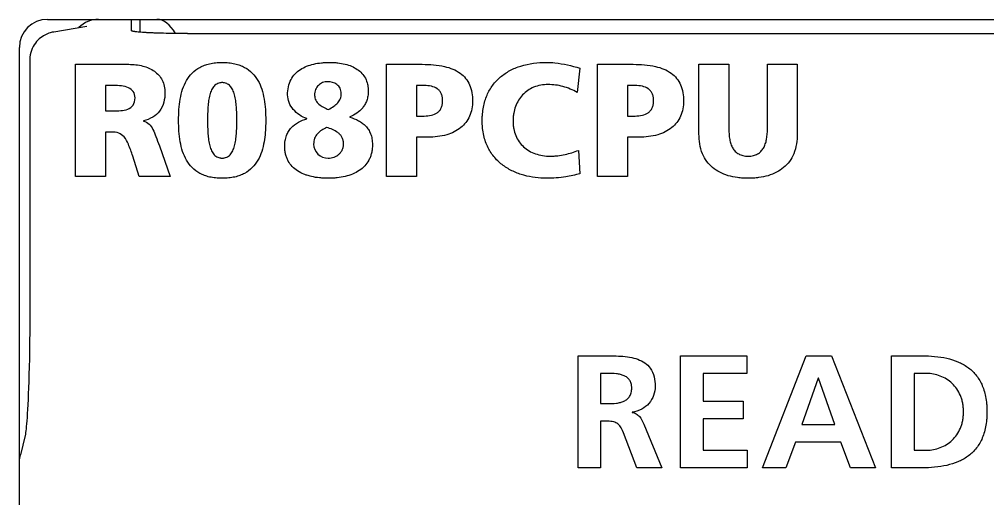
# Model space of a CAD drawing. Extents: x -3 to 204, y 0 to 150.
# Drawn here: x 176 to 193.26, y 113.45 to 122 of the extents above; entities that cross this region are included whole.
import ezdxf

# ---------------------------------------------------------------- set-up
doc = ezdxf.new("R2010")
doc.units = 0
doc.header["$LTSCALE"] = 19.36
doc.layers.get('0').update_dxf_attribs({"linetype": 'CONTINUOUS'})

msp = doc.modelspace()

# ---------------------------------------------------------------- linework, layer by layer
at = {"color": 7, "linetype": 'CONTINUOUS'}
for p, q in [((176.5, 122), (203.3, 122)), ((177.2006, 121.8723), (176.6137, 121.7744)), ((178, 121.7986), (178, 122)), ((178.15, 122), (178.15, 121.7707)), ((176.404, 121.691), (176.3794, 121.6729)), ((176.4286, 121.7068), (176.404, 121.691)), ((176.4531, 121.7207), (176.4286, 121.7068)), ((176.4772, 121.7327), (176.4531, 121.7207)), ((176.5008, 121.743), (176.4772, 121.7327)), ((176.5238, 121.7516), (176.5008, 121.743)), ((176.5461, 121.7588), (176.5238, 121.7516)), ((176.5673, 121.7647), (176.5461, 121.7588)), ((176.5874, 121.7694), (176.5673, 121.7647)), ((176.606, 121.7731), (176.5874, 121.7694)), ((176.6137, 121.7744), (176.606, 121.7731)), ((177.0533, 121.8477), (177.0596, 121.8542)), ((179, 121.7456), (200.8, 121.7456)), ((176.247, 121.5166), (176.2302, 121.4825)), ((176.2658, 121.5484), (176.247, 121.5166)), ((176.2863, 121.5779), (176.2658, 121.5484)), ((176.3082, 121.6051), (176.2863, 121.5779)), ((176.3312, 121.63), (176.3082, 121.6051)), ((176.355, 121.6526), (176.3312, 121.63)), ((176.3794, 121.6729), (176.355, 121.6526)), ((176, 16.5), (176, 121.5)), ((176.1947, 121.3681), (176.1889, 121.3264)), ((176.2038, 121.4081), (176.1947, 121.3681)), ((176.2157, 121.4463), (176.2038, 121.4081)), ((176.2302, 121.4825), (176.2157, 121.4463)), ((176.1866, 121.2781), (176.186, 116.5832)), ((176.1889, 121.3264), (176.1866, 121.2834)), ((176.1866, 121.2834), (176.1866, 121.278)), ((177.0005, 121.1978), (177.951, 121.1978)), ((177.0005, 119.199), (177.0005, 121.1978)), ((182.5464, 121.1978), (183.1823, 121.1978)), ((182.5464, 119.199), (182.5464, 121.1978)), ((186.3074, 121.1978), (186.9433, 121.1978)), ((186.3074, 119.199), (186.3074, 121.1978)), ((188.1147, 121.1978), (188.6473, 121.1978)), ((188.1147, 119.9579), (188.1147, 121.1978)), ((188.6473, 121.1978), (188.6473, 120.0465)), ((189.3346, 121.1978), (189.8672, 121.1978)), ((189.3346, 120.0465), (189.3346, 121.1978)), ((189.8672, 121.1978), (189.8672, 119.9579)), ((185.9891, 121.1293), (185.946, 120.6965)), ((177.6733, 120.8199), (177.5331, 120.8199)), ((177.5331, 120.8199), (177.5331, 120.3675)), ((183.2164, 120.8199), (183.079, 120.8199)), ((183.079, 120.8199), (183.079, 120.2759)), ((186.9775, 120.8199), (186.84, 120.8199)), ((186.84, 120.8199), (186.84, 120.2759)), ((177.5331, 120.3675), (177.6733, 120.3675)), ((178.2117, 120.1898), (178.2117, 120.1843)), ((181.1253, 120.227), (181.1253, 120.2297)), ((181.8901, 120.2614), (181.8901, 120.2556)), ((183.079, 120.2759), (183.2164, 120.2759)), ((186.84, 120.2759), (186.9775, 120.2759)), ((177.6447, 119.9893), (177.5331, 119.9893)), ((177.5331, 119.9893), (177.5331, 119.199)), ((183.2853, 119.8976), (183.079, 119.8976)), ((183.079, 119.8976), (183.079, 119.199)), ((187.0464, 119.8976), (186.84, 119.8976)), ((186.84, 119.8976), (186.84, 119.199)), ((178.4953, 119.7429), (178.6899, 119.199)), ((185.966, 119.663), (185.9918, 119.2448)), ((178.1342, 119.199), (178.0199, 119.5597)), ((177.5331, 119.199), (177.0005, 119.199)), ((178.6899, 119.199), (178.1342, 119.199)), ((183.079, 119.199), (182.5464, 119.199)), ((186.84, 119.199), (186.3074, 119.199)), ((176.186, 116.5832), (176.185, 116.42)), ((176.185, 116.42), (176.1834, 116.2578)), ((176.1834, 116.2578), (176.1812, 116.0992)), ((176.1812, 116.0992), (176.1784, 115.9464)), ((185.9594, 115.9988), (186.3918, 115.9988)), ((185.9594, 114), (185.9594, 115.9988)), ((187.787, 115.9988), (188.9666, 115.9988)), ((187.787, 114), (187.787, 115.9988)), ((188.9666, 115.9988), (188.9666, 115.6839)), ((189.245, 114), (190.0243, 115.9988)), ((190.0243, 115.9988), (190.4763, 115.9988)), ((190.4763, 115.9988), (191.2611, 114)), ((191.5481, 115.9988), (192.0948, 115.9988)), ((191.5481, 114), (191.5481, 115.9988)), ((176.1784, 115.9464), (176.1751, 115.8014)), ((176.1715, 115.666), (176.1677, 115.5407)), ((176.1751, 115.8014), (176.1715, 115.666)), ((186.492, 115.6839), (186.3604, 115.6839)), ((186.3604, 115.6839), (186.3604, 115.1455)), ((188.9666, 115.6839), (188.1881, 115.6839)), ((188.1881, 115.6839), (188.1881, 115.1913)), ((192.1723, 115.6839), (191.9487, 115.6839)), ((191.9487, 115.6839), (191.9487, 114.3149)), ((176.1677, 115.5407), (176.1636, 115.4248)), ((190.2389, 115.5978), (189.9495, 114.7731)), ((190.2448, 115.5978), (190.2389, 115.5978)), ((190.5338, 114.7731), (190.2448, 115.5978)), ((176.1593, 115.3178), (176.1549, 115.2187)), ((176.1636, 115.4248), (176.1593, 115.3178)), ((176.1549, 115.2187), (176.1503, 115.1273)), ((186.3604, 115.1455), (186.492, 115.1455)), ((188.1881, 115.1913), (188.9012, 115.1913)), ((188.9012, 115.1913), (188.9012, 114.8764)), ((176.1411, 114.9675), (176.1365, 114.8989)), ((176.1457, 115.0436), (176.1411, 114.9675)), ((176.1503, 115.1273), (176.1457, 115.0436)), ((186.9216, 114.9935), (186.9216, 114.988)), ((176.1276, 114.7833), (176.1234, 114.7359)), ((176.132, 114.8375), (176.1276, 114.7833)), ((176.1365, 114.8989), (176.132, 114.8375)), ((186.4893, 114.8306), (186.3604, 114.8306)), ((186.3604, 114.8306), (186.3604, 114)), ((188.9012, 114.8764), (188.1881, 114.8764)), ((188.1881, 114.8764), (188.1881, 114.3149)), ((176.1122, 114.631), (176.1091, 114.6073)), ((176.1157, 114.6601), (176.1122, 114.631)), ((176.1194, 114.695), (176.1157, 114.6601)), ((176.1234, 114.7359), (176.1194, 114.695)), ((187.0078, 114), (186.767, 114.6242)), ((187.1335, 114.7817), (187.4543, 114)), ((189.9495, 114.7731), (190.5338, 114.7731)), ((176.1043, 114.5747), (176.0188, 114.2305)), ((176.1044, 114.5768), (176.1043, 114.5759)), ((176.1065, 114.5892), (176.1044, 114.5768)), ((176.1091, 114.6073), (176.1065, 114.5892)), ((189.8348, 114.4582), (189.6605, 114)), ((190.6454, 114.4582), (189.8348, 114.4582)), ((190.8174, 114), (190.6454, 114.4582)), ((188.1881, 114.3149), (188.9725, 114.3149)), ((188.9725, 114.3149), (188.9725, 114)), ((191.9487, 114.3149), (192.1723, 114.3149)), ((186.3604, 114), (185.9594, 114)), ((187.4543, 114), (187.0078, 114)), ((188.9725, 114), (187.787, 114)), ((189.6605, 114), (189.245, 114)), ((191.2611, 114), (190.8174, 114)), ((192.0948, 114), (191.5481, 114))]:
    msp.add_line(p, q, dxfattribs=at)
msp.add_arc((176.5, 121.5), 0.5, 90, 180, dxfattribs=at)
for centre, major_axis, ratio, start_param, end_param in [((177.4263, 121.514), (0.4714, -0.1762), 0.9609015, 1.9417416, 2.7372529), ((178.45, 121), (0, 1), 0.5, -0.7260492, 0)]:
    msp.add_ellipse(centre, major_axis=major_axis, ratio=ratio, start_param=start_param, end_param=end_param, dxfattribs=at)
for points, knots in [([(179, 121.7456), (178.9346, 121.7456), (178.8063, 121.7462), (178.6203, 121.7492), (178.4735, 121.7533), (178.3653, 121.7575), (178.2929, 121.761), (178.2275, 121.7648), (178.1696, 121.7689), (178.1196, 121.7733), (178.0833, 121.7773), (178.0585, 121.7806), (178.0433, 121.7831), (178.0303, 121.7855), (178.0197, 121.788), (178.0113, 121.7905), (178.0053, 121.793), (178.0014, 121.7953), (178, 121.7976), (178, 121.7986)], [0, 0, 0, 0, 0.1952562, 0.3827651, 0.5551712, 0.6336069, 0.7058595, 0.7712612, 0.8292197, 0.8792228, 0.9208434, 0.9384031, 0.9537513, 0.9668648, 0.9777325, 0.9863606, 0.9927927, 0.9971701, 1, 1, 1, 1]), ([(177.951, 121.1978), (178.0351, 121.1978), (178.1951, 121.1811), (178.4109, 121.0914), (178.5661, 120.9211), (178.5955, 120.7703), (178.5955, 120.6938)], [0, 0, 0, 0, 0.2755022, 0.520994, 0.7495058, 1, 1, 1, 1]), ([(178.8394, 120.1984), (178.8394, 120.3259), (178.8488, 120.5136), (178.9048, 120.752), (178.9727, 120.9114), (179.0743, 121.0486), (179.1901, 121.135), (179.2996, 121.1841), (179.3947, 121.2119), (179.4813, 121.2256), (179.5561, 121.2313), (179.6156, 121.2327), (179.6751, 121.2313), (179.7498, 121.2256), (179.8364, 121.2119), (179.9315, 121.1841), (180.0409, 121.135), (180.1567, 121.0486), (180.2583, 120.9114), (180.3262, 120.752), (180.3821, 120.5136), (180.3924, 120.3077), (180.3913, 120.162), (180.391, 120.1437)], [0, 0, 0, 0, 0.1263666, 0.1859769, 0.2426008, 0.2974726, 0.3537506, 0.3839817, 0.4164748, 0.4519272, 0.4709805, 0.4910203, 0.5110496, 0.5300932, 0.5655283, 0.5980067, 0.628226, 0.6844877, 0.7393513, 0.7959719, 0.8555812, 0.9819476, 1, 1, 1, 1]), ([(180.7818, 120.6566), (180.7818, 120.7489), (180.8149, 120.9287), (180.9715, 121.0914), (181.1218, 121.1669), (181.2498, 121.206), (181.3639, 121.224), (181.459, 121.2311), (181.5319, 121.2328), (181.6042, 121.2311), (181.696, 121.2237), (181.8038, 121.2055), (181.922, 121.1673), (182.0246, 121.1125), (182.1092, 121.04), (182.1727, 120.9491), (182.2045, 120.8602), (182.2173, 120.7823), (182.2194, 120.7409), (182.2194, 120.7196)], [0, 0, 0, 0, 0.1362662, 0.2557364, 0.3179524, 0.3834665, 0.4523934, 0.4879893, 0.5241824, 0.5600287, 0.5946525, 0.6601405, 0.7207902, 0.7772267, 0.8307968, 0.883719, 0.9389793, 0.9685782, 1, 1, 1, 1]), ([(183.1823, 121.1978), (183.3154, 121.1978), (183.5506, 121.1831), (183.8198, 121.0825), (183.9603, 120.9514), (184.0579, 120.7888), (184.0784, 120.6412), (184.0784, 120.5422)], [0, 0, 0, 0, 0.3154548, 0.5557743, 0.6608731, 0.76522, 1, 1, 1, 1]), ([(185.3993, 119.1645), (185.2633, 119.1645), (185.0569, 119.1904), (184.7994, 119.2838), (184.6205, 119.388), (184.4655, 119.5294), (184.3661, 119.6787), (184.3081, 119.8156), (184.2752, 119.9307), (184.2586, 120.0338), (184.2518, 120.1212), (184.2501, 120.188), (184.2516, 120.2534), (184.2571, 120.3352), (184.2705, 120.4328), (184.2975, 120.5434), (184.3462, 120.6778), (184.4318, 120.8287), (184.572, 120.9783), (184.7435, 121.0935), (185.015, 121.2047), (185.2423, 121.2323), (185.3962, 121.2323)], [0, 0, 0, 0, 0.1171077, 0.1762567, 0.2350923, 0.2942319, 0.3554843, 0.3878694, 0.4219927, 0.4583561, 0.4775463, 0.4974905, 0.5159326, 0.5338235, 0.5680937, 0.6006249, 0.6317457, 0.6910025, 0.7485932, 0.8068354, 0.8675058, 1, 1, 1, 1]), ([(185.3962, 121.2323), (185.4467, 121.2323), (185.6479, 121.2209), (185.8448, 121.1722), (185.9891, 121.1293)], [0, 0, 0, 0, 0.2513558, 1, 1, 1, 1]), ([(186.9433, 121.1978), (187.0764, 121.1978), (187.3117, 121.1831), (187.5809, 121.0825), (187.7213, 120.9514), (187.8189, 120.7888), (187.8394, 120.6412), (187.8394, 120.5422)], [0, 0, 0, 0, 0.3154548, 0.5557743, 0.6608731, 0.76522, 1, 1, 1, 1]), ([(179.8761, 120.1984), (179.8761, 120.2385), (179.8754, 120.3183), (179.8704, 120.436), (179.8592, 120.5483), (179.8393, 120.651), (179.8085, 120.7401), (179.7696, 120.8017), (179.7299, 120.8374), (179.696, 120.8569), (179.6644, 120.8666), (179.6372, 120.8706), (179.6156, 120.8715), (179.594, 120.8706), (179.5668, 120.8666), (179.5351, 120.8569), (179.5012, 120.8374), (179.4614, 120.8017), (179.4225, 120.7401), (179.3917, 120.651), (179.3718, 120.5483), (179.3605, 120.436), (179.3555, 120.3183), (179.3548, 120.2385), (179.3548, 120.1984)], [0, 0, 0, 0, 0.0756921, 0.1507468, 0.2225225, 0.2887358, 0.3478379, 0.3998386, 0.424094, 0.4481162, 0.4729778, 0.486119, 0.499926, 0.5137526, 0.5269121, 0.5518056, 0.5758529, 0.6001269, 0.652149, 0.7112601, 0.7774765, 0.8492531, 0.9243079, 1, 1, 1, 1]), ([(181.4977, 120.8884), (181.4668, 120.8884), (181.4055, 120.8772), (181.3404, 120.8351), (181.3017, 120.7891), (181.2797, 120.7486), (181.2682, 120.7109), (181.2635, 120.6789), (181.2623, 120.6531), (181.2636, 120.627), (181.2691, 120.5938), (181.2823, 120.556), (181.3079, 120.517), (181.3523, 120.4728), (181.4218, 120.4303), (181.4815, 120.4038), (181.5122, 120.3903)], [0, 0, 0, 0, 0.1224396, 0.240052, 0.2991122, 0.3592536, 0.421542, 0.4539318, 0.4873698, 0.5236079, 0.5575007, 0.620453, 0.680566, 0.740896, 0.8671862, 1, 1, 1, 1]), ([(181.7381, 120.6766), (181.7381, 120.7085), (181.7256, 120.7709), (181.6464, 120.8636), (181.5551, 120.8884), (181.4977, 120.8884)], [0, 0, 0, 0, 0.2706403, 0.5135561, 1, 1, 1, 1]), ([(185.4247, 120.8371), (185.3376, 120.8371), (185.168, 120.8084), (184.9919, 120.6879), (184.8944, 120.5595), (184.8405, 120.4477), (184.8134, 120.3449), (184.8023, 120.2578), (184.7995, 120.1887), (184.8025, 120.119), (184.8148, 120.0297), (184.8449, 119.9261), (184.9047, 119.8161), (185.0126, 119.6927), (185.1613, 119.6077), (185.3295, 119.5664), (185.4317, 119.5589), (185.4897, 119.5598), (185.5006, 119.5602)], [0, 0, 0, 0, 0.126382, 0.2417863, 0.2994779, 0.3586708, 0.4204546, 0.4526518, 0.4858467, 0.5205452, 0.5537161, 0.6163312, 0.6756981, 0.7337466, 0.8522055, 0.9160389, 0.9841529, 1, 1, 1, 1]), ([(185.946, 120.6965), (185.865, 120.7412), (185.6964, 120.8138), (185.5138, 120.8371), (185.4247, 120.8371)], [0, 0, 0, 0, 0.5093485, 1, 1, 1, 1]), ([(178.0629, 120.5994), (178.0629, 120.6386), (178.0439, 120.7188), (177.9407, 120.7899), (177.8142, 120.8161), (177.7222, 120.8199), (177.6733, 120.8199)], [0, 0, 0, 0, 0.2339254, 0.4515937, 0.7075169, 1, 1, 1, 1]), ([(178.5955, 120.6938), (178.5955, 120.5795), (178.5561, 120.3987), (178.38, 120.2437), (178.2706, 120.2035), (178.2117, 120.1898)], [0, 0, 0, 0, 0.5000183, 0.7353747, 1, 1, 1, 1]), ([(181.1253, 120.2297), (181.0333, 120.2609), (180.9046, 120.3461), (180.8013, 120.512), (180.7818, 120.6087), (180.7818, 120.6566)], [0, 0, 0, 0, 0.5035339, 0.751563, 1, 1, 1, 1]), ([(181.5122, 120.3903), (181.5445, 120.4088), (181.6035, 120.4446), (181.6791, 120.5076), (181.7291, 120.5859), (181.7381, 120.6461), (181.7381, 120.6766)], [0, 0, 0, 0, 0.2908295, 0.5383568, 0.76196, 1, 1, 1, 1]), ([(182.2194, 120.7196), (182.2194, 120.7046), (182.2183, 120.6752), (182.2115, 120.6192), (182.1952, 120.5541), (182.1636, 120.4835), (182.1089, 120.4023), (182.0192, 120.3212), (181.934, 120.278), (181.8901, 120.2614)], [0, 0, 0, 0, 0.074774, 0.1461636, 0.2806561, 0.4073142, 0.5292141, 0.7661558, 1, 1, 1, 1]), ([(183.2164, 120.2759), (183.2596, 120.2759), (183.3411, 120.2822), (183.4363, 120.3196), (183.4923, 120.3708), (183.5233, 120.4203), (183.5385, 120.4697), (183.5448, 120.5142), (183.5463, 120.5505), (183.5448, 120.5865), (183.5385, 120.6298), (183.5232, 120.6781), (183.4921, 120.7265), (183.436, 120.7768), (183.341, 120.8136), (183.2596, 120.8199), (183.2164, 120.8199)], [0, 0, 0, 0, 0.1330407, 0.250252, 0.3062774, 0.3642834, 0.4283001, 0.4639084, 0.502525, 0.5400835, 0.5747746, 0.6373719, 0.6944771, 0.7500186, 0.8669691, 1, 1, 1, 1]), ([(186.9775, 120.2759), (187.0206, 120.2759), (187.1021, 120.2822), (187.1973, 120.3196), (187.2533, 120.3708), (187.2843, 120.4203), (187.2995, 120.4697), (187.3058, 120.5142), (187.3073, 120.5505), (187.3058, 120.5865), (187.2995, 120.6298), (187.2842, 120.6781), (187.2531, 120.7265), (187.197, 120.7768), (187.102, 120.8136), (187.0206, 120.8199), (186.9775, 120.8199)], [0, 0, 0, 0, 0.1330407, 0.250252, 0.3062774, 0.3642834, 0.4283001, 0.4639084, 0.502525, 0.5400835, 0.5747746, 0.6373719, 0.6944771, 0.7500186, 0.8669691, 1, 1, 1, 1]), ([(177.6733, 120.3675), (177.7178, 120.3675), (177.8052, 120.3687), (177.9309, 120.3882), (178.0442, 120.4629), (178.0629, 120.5538), (178.0629, 120.5994)], [0, 0, 0, 0, 0.2590507, 0.5087712, 0.7346295, 1, 1, 1, 1]), ([(184.0784, 120.5422), (184.0784, 120.45), (184.0481, 120.2684), (183.8755, 120.0461), (183.605, 119.9191), (183.3977, 119.8976), (183.2853, 119.8976)], [0, 0, 0, 0, 0.2406885, 0.4632207, 0.7066885, 1, 1, 1, 1]), ([(187.8394, 120.5422), (187.8394, 120.45), (187.8091, 120.2684), (187.6365, 120.0461), (187.366, 119.9191), (187.1587, 119.8976), (187.0464, 119.8976)], [0, 0, 0, 0, 0.2406885, 0.4632207, 0.7066885, 1, 1, 1, 1]), ([(178.2117, 120.1843), (178.2491, 120.1742), (178.3215, 120.1384), (178.3887, 120.0312), (178.4369, 119.8967), (178.4729, 119.7974), (178.4953, 119.7429)], [0, 0, 0, 0, 0.2127136, 0.4206656, 0.6765208, 1, 1, 1, 1]), ([(180.391, 120.1437), (180.3893, 120.0345), (180.3779, 119.8655), (180.3262, 119.6448), (180.2583, 119.4854), (180.1567, 119.3482), (180.0409, 119.2618), (179.9315, 119.2127), (179.8364, 119.1849), (179.7498, 119.1711), (179.6751, 119.1654), (179.6156, 119.164), (179.5561, 119.1654), (179.4813, 119.1711), (179.3947, 119.1849), (179.2996, 119.2127), (179.1901, 119.2618), (179.0743, 119.3482), (178.9727, 119.4854), (178.9048, 119.6448), (178.8488, 119.8832), (178.8394, 120.0709), (178.8394, 120.1984)], [0, 0, 0, 0, 0.1123712, 0.1742133, 0.2329547, 0.2898734, 0.3482425, 0.3795937, 0.4132887, 0.4500511, 0.469808, 0.4905876, 0.5113779, 0.5311449, 0.5679253, 0.6016354, 0.632999, 0.6913849, 0.7483121, 0.807057, 0.8689001, 1, 1, 1, 1]), ([(179.3548, 120.1984), (179.3548, 120.1583), (179.3555, 120.0785), (179.3605, 119.9608), (179.3718, 119.8485), (179.3917, 119.7458), (179.4225, 119.6567), (179.4614, 119.5951), (179.5012, 119.5594), (179.5351, 119.5399), (179.5668, 119.5301), (179.594, 119.5262), (179.6156, 119.5252), (179.6372, 119.5262), (179.6644, 119.5301), (179.696, 119.5399), (179.7299, 119.5594), (179.7696, 119.5951), (179.8085, 119.6567), (179.8393, 119.7458), (179.8592, 119.8485), (179.8704, 119.9608), (179.8754, 120.0785), (179.8761, 120.1583), (179.8761, 120.1984)], [0, 0, 0, 0, 0.0756921, 0.1507469, 0.2225235, 0.2887399, 0.347851, 0.3998731, 0.4241471, 0.4481944, 0.4730879, 0.4862474, 0.500074, 0.513881, 0.5270222, 0.5518838, 0.575906, 0.6001614, 0.6521621, 0.7112642, 0.7774775, 0.8492532, 0.9243079, 1, 1, 1, 1]), ([(181.1259, 119.2181), (181.1084, 119.2238), (181.0503, 119.2447), (180.9578, 119.2909), (180.8598, 119.3701), (180.7983, 119.454), (180.7635, 119.5301), (180.7443, 119.5932), (180.7347, 119.6495), (180.7308, 119.6971), (180.7296, 119.7395), (180.7314, 119.7863), (180.7392, 119.8508), (180.7581, 119.9244), (180.7955, 120.0023), (180.8612, 120.0893), (180.9711, 120.172), (181.0726, 120.2115), (181.1253, 120.227)], [0, 0, 0, 0, 0.0399672, 0.1334477, 0.2223462, 0.3103063, 0.3556645, 0.4028957, 0.4527992, 0.4790107, 0.5061817, 0.5444407, 0.5804092, 0.6467345, 0.7078662, 0.7662173, 0.8812272, 1, 1, 1, 1]), ([(181.8901, 120.2556), (181.9433, 120.2388), (182.0212, 120.2087), (182.1144, 120.1508), (182.1756, 120.0979), (182.2266, 120.0334), (182.2581, 119.9701), (182.2762, 119.9138), (182.2863, 119.867), (182.2925, 119.8164), (182.2943, 119.7682), (182.2932, 119.7242), (182.2891, 119.6743), (182.279, 119.6151), (182.259, 119.5488), (182.2229, 119.4691), (182.1597, 119.3812), (182.0594, 119.2979), (181.9404, 119.2361), (181.8064, 119.1938), (181.6866, 119.1738), (181.5863, 119.1658), (181.5084, 119.1639), (181.4302, 119.1657), (181.3287, 119.1732), (181.2268, 119.1892), (181.1523, 119.2095), (181.1259, 119.2181)], [0, 0, 0, 0, 0.0763709, 0.1132675, 0.1496598, 0.186442, 0.2250348, 0.2455954, 0.2673094, 0.2904279, 0.3151985, 0.3332231, 0.3506124, 0.38372, 0.4150432, 0.4450908, 0.5031466, 0.561315, 0.6217646, 0.685523, 0.7527375, 0.7875324, 0.8229903, 0.8592711, 0.8946029, 0.9621136, 1, 1, 1, 1]), ([(178.0199, 119.5597), (177.9972, 119.6314), (177.9568, 119.7504), (177.8824, 119.9004), (177.7715, 119.9832), (177.6874, 119.9893), (177.6447, 119.9893)], [0, 0, 0, 0, 0.3626974, 0.6081606, 0.7940456, 1, 1, 1, 1]), ([(181.4777, 120.0723), (181.4174, 120.0442), (181.3288, 119.9927), (181.2563, 119.8774), (181.2458, 119.8096), (181.2458, 119.7746)], [0, 0, 0, 0, 0.4995956, 0.7373204, 1, 1, 1, 1]), ([(181.5035, 119.5256), (181.5396, 119.5256), (181.61, 119.5359), (181.6875, 119.5792), (181.7332, 119.6291), (181.759, 119.6742), (181.7721, 119.7169), (181.7776, 119.7539), (181.779, 119.784), (181.7773, 119.8147), (181.7701, 119.8538), (181.7528, 119.8982), (181.7202, 119.9435), (181.6653, 119.9934), (181.5832, 120.038), (181.5129, 120.0618), (181.4777, 120.0723)], [0, 0, 0, 0, 0.124152, 0.2397596, 0.2968733, 0.3552448, 0.4167537, 0.4493806, 0.4835877, 0.5203891, 0.5549882, 0.6198486, 0.6824073, 0.745201, 0.8736182, 1, 1, 1, 1]), ([(188.6473, 120.0465), (188.6473, 119.9839), (188.6528, 119.8923), (188.6815, 119.7779), (188.7139, 119.7041), (188.7601, 119.6419), (188.8113, 119.6029), (188.8587, 119.5809), (188.899, 119.5686), (188.9354, 119.5626), (188.9665, 119.5601), (188.9911, 119.5595), (189.0157, 119.5601), (189.0468, 119.5626), (189.0832, 119.5686), (189.1235, 119.5809), (189.1709, 119.6029), (189.222, 119.6419), (189.2681, 119.7041), (189.3005, 119.7779), (189.3291, 119.8923), (189.3346, 119.9839), (189.3346, 120.0465)], [0, 0, 0, 0, 0.1384603, 0.201416, 0.2600489, 0.3156623, 0.3711437, 0.4002363, 0.4310042, 0.4640755, 0.4816715, 0.5000654, 0.5184586, 0.5360525, 0.5691158, 0.5998718, 0.6289496, 0.6843987, 0.7399839, 0.7985976, 0.861543, 1, 1, 1, 1]), ([(189.8672, 119.9579), (189.8672, 119.8378), (189.8421, 119.661), (189.7337, 119.4643), (189.628, 119.3509), (189.4974, 119.2651), (189.3453, 119.2057), (189.2055, 119.1776), (189.0856, 119.1663), (188.9911, 119.1636), (188.8966, 119.1663), (188.7767, 119.1776), (188.6368, 119.2057), (188.4847, 119.2652), (188.3541, 119.3509), (188.2483, 119.4643), (188.1398, 119.661), (188.1147, 119.8378), (188.1147, 119.9579)], [0, 0, 0, 0, 0.1342205, 0.1924924, 0.2486736, 0.3056104, 0.3655567, 0.4300349, 0.4642875, 0.499956, 0.535626, 0.5698825, 0.6343751, 0.6943404, 0.7512968, 0.807494, 0.8657759, 1, 1, 1, 1]), ([(181.2458, 119.7746), (181.2458, 119.71), (181.3023, 119.5744), (181.4386, 119.5256), (181.5035, 119.5256)], [0, 0, 0, 0, 0.4986993, 1, 1, 1, 1]), ([(185.5006, 119.5602), (185.5115, 119.5605), (185.5443, 119.5621), (185.6205, 119.5691), (185.767, 119.5947), (185.8886, 119.6326), (185.966, 119.663)], [0, 0, 0, 0, 0.0685367, 0.2058152, 0.4789194, 1, 1, 1, 1]), ([(185.9918, 119.2448), (185.9086, 119.2244), (185.714, 119.1781), (185.5134, 119.1645), (185.3993, 119.1645)], [0, 0, 0, 0, 0.4287349, 1, 1, 1, 1]), ([(186.3918, 115.9988), (186.5013, 115.9988), (186.6642, 116.0003), (186.8761, 115.978), (187.0226, 115.9426), (187.1524, 115.8798), (187.3017, 115.7359), (187.334, 115.5678), (187.334, 115.4576)], [0, 0, 0, 0, 0.2635377, 0.3914939, 0.5118697, 0.6244725, 0.7347976, 1, 1, 1, 1]), ([(192.0948, 115.9988), (192.2419, 115.9988), (192.4594, 115.9823), (192.7293, 115.899), (192.906, 115.8036), (193.0547, 115.6676), (193.1459, 115.5206), (193.198, 115.3843), (193.2273, 115.2672), (193.2419, 115.1616), (193.2479, 115.071), (193.2494, 114.9994), (193.2479, 114.9278), (193.2419, 114.8372), (193.2273, 114.7316), (193.198, 114.6145), (193.1459, 114.4782), (193.0547, 114.3312), (192.906, 114.1952), (192.7293, 114.0998), (192.4594, 114.0165), (192.2419, 114), (192.0948, 114)], [0, 0, 0, 0, 0.1262384, 0.184979, 0.2413012, 0.2971701, 0.355966, 0.387862, 0.4221351, 0.4593369, 0.4792061, 0.5, 0.5207939, 0.5406631, 0.5778649, 0.612138, 0.644034, 0.7028299, 0.7586988, 0.815021, 0.8737616, 1, 1, 1, 1]), ([(186.492, 115.1455), (186.542, 115.1455), (186.6165, 115.148), (186.7124, 115.1656), (186.7782, 115.1882), (186.836, 115.2232), (186.8736, 115.265), (186.8951, 115.3053), (186.9072, 115.3405), (186.9132, 115.3728), (186.9157, 115.4008), (186.9163, 115.4229), (186.9157, 115.4447), (186.9133, 115.4717), (186.9073, 115.5027), (186.8953, 115.5364), (186.874, 115.5748), (186.8364, 115.6143), (186.7789, 115.6465), (186.7133, 115.6669), (186.6171, 115.6823), (186.5424, 115.6839), (186.492, 115.6839)], [0, 0, 0, 0, 0.130692, 0.1940865, 0.2543589, 0.3117774, 0.3688491, 0.398865, 0.4308727, 0.4657356, 0.4845139, 0.5043202, 0.5234502, 0.5415529, 0.5750781, 0.6057937, 0.6346009, 0.6896414, 0.7456743, 0.8051876, 0.8683609, 1, 1, 1, 1]), ([(192.1723, 114.3149), (192.2552, 114.3149), (192.3812, 114.3383), (192.5305, 114.4135), (192.631, 114.4915), (192.7157, 114.5904), (192.7692, 114.6884), (192.8004, 114.7751), (192.8179, 114.8459), (192.8287, 114.9211), (192.8322, 114.9994), (192.8287, 115.0777), (192.8179, 115.153), (192.8004, 115.2238), (192.7692, 115.3106), (192.7157, 115.4085), (192.631, 115.5075), (192.5305, 115.5854), (192.3812, 115.6605), (192.2552, 115.6839), (192.1723, 115.6839)], [0, 0, 0, 0, 0.117356, 0.1762325, 0.2356328, 0.2963174, 0.3594488, 0.3924584, 0.4267098, 0.4624597, 0.4999811, 0.5375294, 0.573299, 0.6075636, 0.640581, 0.7037148, 0.7643915, 0.8237807, 0.8826482, 1, 1, 1, 1]), ([(187.334, 115.4576), (187.334, 115.4012), (187.3158, 115.2894), (187.2307, 115.1427), (187.0944, 115.0355), (186.9812, 115.0016), (186.9216, 114.9935)], [0, 0, 0, 0, 0.2496913, 0.4896488, 0.7340079, 1, 1, 1, 1]), ([(186.9216, 114.988), (186.9472, 114.986), (186.998, 114.9693), (187.0755, 114.8988), (187.1123, 114.8289), (187.1335, 114.7817)], [0, 0, 0, 0, 0.2491754, 0.4970951, 1, 1, 1, 1]), ([(186.767, 114.6242), (186.7447, 114.6821), (186.7071, 114.7731), (186.589, 114.8274), (186.525, 114.8306), (186.4893, 114.8306)], [0, 0, 0, 0, 0.4952646, 0.7145348, 1, 1, 1, 1]), ([(176, 114.0686), (176, 114.0829), (176.0015, 114.1372), (176.0091, 114.1915), (176.0188, 114.2305)], [0, 0, 0, 0, 0.2619787, 1, 1, 1, 1])]:
    msp.add_open_spline(points, degree=3, knots=knots, dxfattribs=at)

doc.saveas('drawing.dxf')
